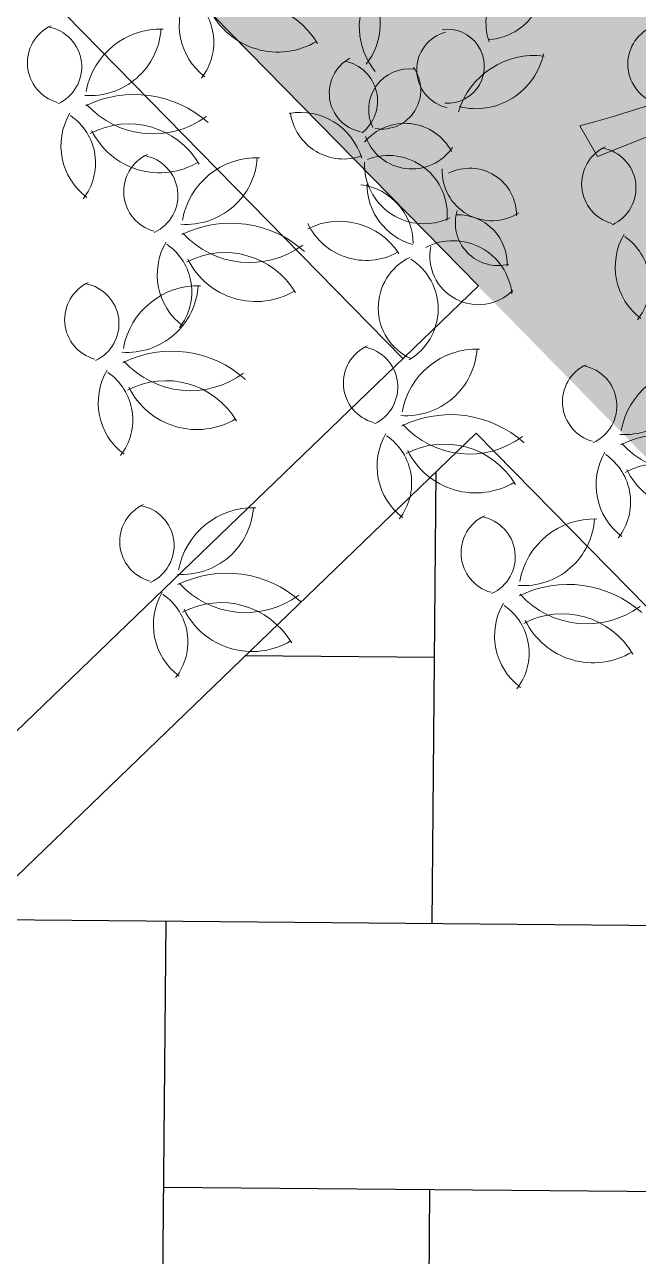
# Model space of a CAD drawing. Header units: millimetres. Extents: x 793 to 3159, y 750 to 2095.
# Drawn here: x 1206.63 to 1207.802, y 989.484 to 991.834 of the extents above; entities that cross this region are included whole.
import ezdxf

# ---------------------------------------------------------------- set-up
doc = ezdxf.new("R2010")
doc.units = ezdxf.units.MM
doc.linetypes.add('CENTER', pattern=[50.8, 31.75, -6.35, 6.35, -6.35])
doc.linetypes.add('CONTINUA', pattern=[0])
for name, color, linetype in [('A-BANQUETA', 8, 'Continuous'), ('A-PISOS', 252, 'Continuous'), ('A-VEGETACION', 65, 'Continuous')]:
    doc.layers.add(name, color=color, linetype=linetype)
doc.layers.add('JUNTA DE CONTROL', color=7, linetype='Continuous', true_color=0xf43e0b)

# ---------------------------------------------------------------- blocks, each defined once
blk = doc.blocks.new('A$C15914C01')
at = {"layer": 'A-PISOS', "linetype": 'CONTINUA', "ltscale": 0.5}
h = blk.add_hatch(dxfattribs=at)
h.set_pattern_fill('AR-HBONE', color=250, scale=0.005, angle=45)
h.set_pattern_definition([(90, (-2174.8441, -711.9263), (-0.508, 0.508), [1.524, -0.508]), (180, (-2174.8441, -711.4183), (-0.508, 0.508), [1.524, -0.508])])
h.paths.add_polyline_path([(28.8245, 0.6437), (27.8734, 1.5882), (25.8168, -0.4277), (25.8168, -1.153), (28.8168, -1.153)])
h.paths.add_polyline_path([(28.8168, -1.153), (25.8168, -1.153), (25.8168, -4.153), (28.8168, -4.153)])
h.paths.add_polyline_path([(28.8168, -4.153), (25.8168, -4.153), (25.8168, -7.153), (28.8168, -7.153)])
h.paths.add_polyline_path([(28.8168, -7.153), (25.8168, -7.153), (25.8168, -10.153), (28.8168, -10.153)])
h.paths.add_polyline_path([(28.8168, -10.153), (25.8168, -10.153), (25.8168, -13.153), (28.8168, -13.153)])
h.paths.add_polyline_path([(28.8168, -13.153), (25.8168, -13.153), (25.8168, -16.153), (28.8168, -16.153)])
h.paths.add_polyline_path([(28.8168, -16.153), (25.8168, -16.153), (25.8168, -19.153), (28.8168, -19.153)])
h.paths.add_polyline_path([(28.8168, -19.153), (25.8168, -19.153), (25.8168, -22.153), (28.8168, -22.153)])
h.paths.add_polyline_path([(28.8168, -22.153), (25.8168, -22.153), (25.8168, -25.153), (28.8168, -25.153)])
h.paths.add_polyline_path([(28.8168, -25.153), (25.8168, -25.153), (25.8168, -28.153), (28.8168, -28.153)])
h.paths.add_polyline_path([(28.8168, -28.153), (25.8168, -28.153), (25.8168, -31.153), (28.8168, -31.153)])
h.paths.add_polyline_path([(28.8168, -31.153), (25.8168, -31.153), (25.8168, -33.7825), (25.8168, -34.4282), (28.8168, -34.153)])
h.paths.add_polyline_path([(28.8168, -37.153), (27.9607, -37.1746), (28.8218, -38.2776)])
h.paths.add_polyline_path([(28.8168, -34.153), (25.8168, -34.4282), (27.9607, -37.1746), (28.8168, -37.153)])
blk = doc.blocks.new('XR-CONJUNTO$0$A$C458D45B7')
at = {"lineweight": 0, "extrusion": (-2.43104e-07, -5.45806e-06, 1)}
blk.add_lwpolyline([(0.1057, -1.746), (0.1681, -1.7494, -0.110183), (-0.0866, -0.95, -0.110183), (0.0225, -0.1181, 0.069274), (0.0548, -0.1083, -0.159056), (0.3751, -0.5382), (0.4313, -0.5098), (0.2694, -0.2414), (0.6188, -0.3643), (0.5483, -0.2962, -0.129481), (0.1024, -0.068, 0.184379), (0.1254, 0.0127), (0.8832, -0.1415), (0.8943, -0.0784), (0.1156, 0.0518, -0.487233), (0.1075, 0.0667, -0.157099), (0.4909, 0.4325), (0.4557, 0.4846), (0.2096, 0.2904), (0.2879, 0.6525), (0.2292, 0.5741, -0.1274), (0.063, 0.1098, -1.508538), (0.0487, 0.1166), (-0.0409, 1.3604), (-0.1014, 1.2588), (-0.0393, 0.4627, -0.187108), (-0.3498, 1.1361), (-0.3949, 1.1174), (-0.3356, 0.7801), (-0.586, 0.9428), (-0.6161, 0.9071, -0.222061), (-0.0345, 0.1193), (-0.0367, 0.1218), (-0.9935, 0.563), (-0.9683, 0.4373, -0.148996), (-0.7862, 0.3977), (-0.1177, 0.0214, -0.61159), (-0.1188, -0.006, -0.101655), (-1.381, -0.3864), (-1.4565, -0.4291), (-0.657, -0.3716, -0.12496), (-1.5382, -0.8654), (-1.5037, -0.924), (-0.968, -0.7054), (-1.2263, -1.1913), (-1.1801, -1.2004, -0.176723), (-0.0978, -0.0662, 0.164875), (-0.0374, -0.112, -0.122319), (-0.6656, -1.3725), (-0.6394, -1.3961), (-0.165, -0.7555, -0.101541), (-0.347, -1.7346), (-0.3067, -1.749), (-0.1198, -1.2235), (0.1057, -1.746)], format="xyb", close=True, dxfattribs=at)
at = {"lineweight": 0, "extrusion": (2.43104e-07, 5.45806e-06, -1)}
for centre, major_axis, start_param, end_param in [((-1.6027, -0.6693), (0.086, 0.0783, 0), 3.55062, 5.363168), ((-1.7206, -0.5916), (0.0749, -0.0823, 0), -1.194178, 0.664916), ((-1.8262, -0.6795), (0.0906, -0.0995, 0), 1.614915, 2.889535), ((-2.0476, -0.6746), (0.0938, 0.0854, 0), 0.129265, 1.395311), ((-2.1816, -0.6795), (0.0909, 0.0828, 0), 2.943806, 4.400315), ((-2.3482, -0.7139), (0.0813, 0.074, 0), 6.042078, 7.680112), ((-2.1744, -0.7941), (0.1055, -0.1158, 0), 3.38331, 4.908592), ((-2.1171, -0.5856), (0.0974, -0.107, 0), 0.190237, 1.841773), ((-1.7922, -0.7543), (0.0477, -0.0524, 0), 3.730197, 7.076743), ((-1.3694, -0.7464), (0.0578, 0.0526, 0), 2.569534, 5.006064), ((-2.5155, -0.7546), (0.0578, 0.0526, 0), 2.569534, 5.006064), ((-2.5672, -0.7627), (0.0521, -0.0572, 0), 4.051015, 6.582941), ((-2.4752, -0.6805), (0.0917, -0.1007, 0), -0.777492, 0.800951), ((-2.338, -0.8334), (0.0977, -0.1073, 0), 2.477681, 3.902549), ((-1.7764, -0.7608), (0.0547, 0.0498, 0), 2.514693, 5.184025), ((-1.624, -0.8846), (0.1127, 0.1027, 0), 4.169962, 5.561665), ((-1.9413, -0.8068), (0.0509, -0.0559, 0), 0.945939, 3.367294), ((-2.002, -0.8225), (0.0572, 0.0521, 0), 5.641793, 7.92155), ((-1.7382, -0.7025), (0.0978, 0.089, 0), 0.938823, 2.542828), ((-1.8635, -0.8377), (0.0576, 0.0525, 0), 3.417735, 5.567883), ((-1.9167, -0.801), (0.055, 0.0501, 0), 0.107397, 2.469596), ((-2.3869, -1.0247), (0.156, 0.1421, 0), 4.983233, 6.17178), ((-2.3538, -0.717), (0.1269, 0.1155, 0), 1.666781, 3.133707), ((-2.0704, -0.9669), (0.0821, -0.0901, 0), 3.692575, 5.155285), ((-2.4051, -0.9119), (0.0909, 0.0828, 0), 2.943806, 4.400315), ((-2.5717, -0.9464), (0.0813, 0.074, 0), 6.042078, 7.680112), ((-2.3979, -1.0266), (0.1055, -0.1158, 0), 3.38331, 4.908592), ((-1.989, -0.8304), (0.0692, -0.076, 0), 0.38642, 2.157574), ((-1.8711, -0.9645), (0.0744, 0.0677, 0), 4.565806, 6.533384), ((-2.3406, -0.818), (0.0974, -0.107, 0), 0.190237, 1.841773), ((-1.8588, -0.8569), (0.0633, -0.0695, 0), -0.241864, 1.949123), ((-1.4554, -0.9757), (0.0578, 0.0526, 0), 2.569534, 5.006064), ((-1.5071, -0.9838), (0.0521, -0.0572, 0), 4.051015, 6.582941), ((-2.3294, -0.9985), (0.0578, 0.0526, 0), 2.569534, 5.006064), ((-2.3812, -1.0065), (0.0521, -0.0572, 0), 4.051015, 6.582941), ((-2.2891, -0.9244), (0.0917, -0.1007, 0), -0.777492, 0.800951), ((-2.152, -1.0772), (0.0977, -0.1073, 0), 2.477681, 3.902549), ((-1.8349, -0.9416), (0.0765, -0.084, 0), 0.279297, 2.335483), ((-1.9016, -1.0376), (0.0829, 0.0754, 0), 5.072303, 7.119215), ((-1.7051, -0.9533), (0.0702, 0.0639, 0), 1.7289, 3.911271), ((-1.7464, -1.0372), (0.0598, -0.0657, 0), 3.398385, 5.466877), ((-1.9684, -1.0956), (0.0847, 0.0771, 0), 5.565903, 6.997649), ((-1.8235, -0.9794), (0.0806, -0.0885, 0), 1.008399, 2.302773), ((-1.6923, -1.0522), (0.0603, 0.0549, 0), 2.047726, 4.165076), ((-2.2008, -1.2686), (0.156, 0.1421, 0), 4.983233, 6.17178), ((-1.9446, -1.0025), (0.0914, 0.0833, 0), 1.806411, 3.423556), ((-1.9938, -1.1874), (0.1001, 0.0912, 0), 4.980953, 6.432495), ((-1.7684, -1.1317), (0.0697, 0.0635, 0), 5.41227, 7.055783), ((-2.1677, -0.9608), (0.1269, 0.1155, 0), 1.666781, 3.133707), ((-1.345, -1.133), (0.0909, 0.0828, 0), 2.943806, 4.400315), ((-1.5116, -1.1674), (0.0813, 0.074, 0), 6.042078, 7.680112), ((-2.219, -1.1558), (0.0909, 0.0828, 0), 2.943806, 4.400315), ((-2.3856, -1.1902), (0.0813, 0.074, 0), 6.042078, 7.680112), ((-2.2118, -1.2704), (0.1055, -0.1158, 0), 3.38331, 4.908592), ((-1.7769, -1.1998), (0.0834, 0.076, 0), 4.961295, 6.910739), ((-1.7291, -1.1155), (0.0627, -0.0688, 0), -0.051798, 2.496029), ((-2.1546, -1.0619), (0.0974, -0.107, 0), 0.190237, 1.841773), ((-1.8126, -1.2153), (0.072, -0.0791, 0), 1.163391, 3.416553), ((-1.9175, -1.2184), (0.0757, -0.0831, 0), 4.435217, 6.484111), ((-2.4398, -1.2438), (0.0578, 0.0526, 0), 2.569534, 5.006064), ((-2.4915, -1.2519), (0.0521, -0.0572, 0), 4.051015, 6.582941), ((-2.3995, -1.1697), (0.0917, -0.1007, 0), -0.777492, 0.800951), ((-2.2623, -1.3226), (0.0977, -0.1073, 0), 2.477681, 3.902549), ((-2.3111, -1.5139), (0.156, 0.1421, 0), 4.983233, 6.17178), ((-1.9065, -1.3598), (0.0578, 0.0526, 0), 2.569534, 5.006064), ((-1.9582, -1.3678), (0.0521, -0.0572, 0), 4.051015, 6.582941), ((-1.729, -1.4385), (0.0977, -0.1073, 0), 2.477681, 3.902549), ((-1.8662, -1.2856), (0.0917, -0.1007, 0), -0.777492, 0.800951), ((-2.2781, -1.2062), (0.1269, 0.1155, 0), 1.666781, 3.133707), ((-2.3222, -1.5158), (0.1055, -0.1158, 0), 3.38331, 4.908592), ((-1.4881, -1.3917), (0.0578, 0.0526, 0), 2.569534, 5.006064), ((-1.5398, -1.3998), (0.0521, -0.0572, 0), 4.051015, 6.582941), ((-1.4478, -1.3176), (0.0917, -0.1007, 0), -0.777492, 0.800951), ((-1.3106, -1.4705), (0.0977, -0.1073, 0), 2.477681, 3.902549), ((-2.3294, -1.4011), (0.0909, 0.0828, 0), 2.943806, 4.400315), ((-2.496, -1.4356), (0.0813, 0.074, 0), 6.042078, 7.680112), ((-2.2649, -1.3072), (0.0974, -0.107, 0), 0.190237, 1.841773), ((-1.7778, -1.6299), (0.156, 0.1421, 0), 4.983233, 6.17178), ((-1.7961, -1.517), (0.0909, 0.0828, 0), 2.943806, 4.400315), ((-1.7447, -1.3221), (0.1269, 0.1155, 0), 1.666781, 3.133707), ((-1.7889, -1.6317), (0.1055, -0.1158, 0), 3.38331, 4.908592), ((-1.3594, -1.6618), (0.156, 0.1421, 0), 4.983233, 6.17178), ((-1.9626, -1.5515), (0.0813, 0.074, 0), 6.042078, 7.680112), ((-1.3264, -1.3541), (0.1269, 0.1155, 0), 1.666781, 3.133707), ((-1.7316, -1.4231), (0.0974, -0.107, 0), 0.190237, 1.841773), ((-1.3777, -1.549), (0.0909, 0.0828, 0), 2.943806, 4.400315), ((-1.5443, -1.5835), (0.0813, 0.074, 0), 6.042078, 7.680112), ((-1.3705, -1.6637), (0.1055, -0.1158, 0), 3.38331, 4.908592), ((-1.3132, -1.4551), (0.0974, -0.107, 0), 0.190237, 1.841773), ((-2.3306, -1.6663), (0.0578, 0.0526, 0), 2.569534, 5.006064), ((-2.3824, -1.6743), (0.0521, -0.0572, 0), 4.051015, 6.582941), ((-2.2903, -1.5922), (0.0917, -0.1007, 0), -0.777492, 0.800951), ((-2.1531, -1.745), (0.0977, -0.1073, 0), 2.477681, 3.902549), ((-1.6791, -1.6816), (0.0578, 0.0526, 0), 2.569534, 5.006064), ((-1.7309, -1.6896), (0.0521, -0.0572, 0), 4.051015, 6.582941), ((-1.6389, -1.6075), (0.0917, -0.1007, 0), -0.777492, 0.800951), ((-1.5017, -1.7603), (0.0977, -0.1073, 0), 2.477681, 3.902549), ((-2.202, -1.9364), (0.156, 0.1421, 0), 4.983233, 6.17178), ((-1.5505, -1.9517), (0.156, 0.1421, 0), 4.983233, 6.17178), ((-2.1689, -1.6286), (0.1269, 0.1155, 0), 1.666781, 3.133707), ((-2.213, -1.9382), (0.1055, -0.1158, 0), 3.38331, 4.908592), ((-1.5174, -1.6439), (0.1269, 0.1155, 0), 1.666781, 3.133707), ((-2.2202, -1.8236), (0.0909, 0.0828, 0), 2.943806, 4.400315), ((-2.3868, -1.858), (0.0813, 0.074, 0), 6.042078, 7.680112), ((-1.5687, -1.8389), (0.0909, 0.0828, 0), 2.943806, 4.400315), ((-1.7353, -1.8733), (0.0813, 0.074, 0), 6.042078, 7.680112), ((-1.5616, -1.9535), (0.1055, -0.1158, 0), 3.38331, 4.908592), ((-2.1558, -1.7297), (0.0974, -0.107, 0), 0.190237, 1.841773), ((-1.5043, -1.745), (0.0974, -0.107, 0), 0.190237, 1.841773)]:
    blk.add_ellipse(centre, major_axis=major_axis, ratio=1, start_param=start_param, end_param=end_param, dxfattribs=at)

msp = doc.modelspace()

# ---------------------------------------------------------------- hatches: boundary and pattern name
at = {"layer": 'A-VEGETACION', "linetype": 'CONTINUA'}
h = msp.add_hatch(dxfattribs=at)
h.set_pattern_fill('AR-SAND', color=256, scale=0.02, angle=0.53405)
h.set_pattern_definition([(38.034047, (-995.446, 276.85925), (-0.04112262, 0.97848569), [0, -0.77216, 0, -0.8636, 0, -0.8255]), (8.034047, (-995.446, 276.8592), (0.8856448, 1.4419677), [0, -0.41656, 0, -0.69596, 0, -0.2667]), (328.034047, (-996.0708, 276.8534), (1.58188923, 0.0176195), [0, -0.254, 0, -0.9144, 0, -1.1938]), (318.03405, (-996.0708, 276.8534), (1.5228908, 0.4600731), [0, -0.127, 0, -0.59944, 0, -0.6858])])
edge = h.paths.add_edge_path()
edge.add_line((1208.82736, 1060.37149), (1203.90678, 1060.47786))
edge.add_line((1203.90678, 1060.47786), (1209.58851, 1054.9753))
edge.add_arc((1210.28639, 1055.69889), 1.00529, 226.03613, 268.64333)
edge.add_line((1210.26259, 1054.69388), (1210.89975, 1054.68011))
edge.add_line((1210.89975, 1054.68011), (1210.93078, 1058.48414))
edge.add_arc((1208.92468, 1058.36416), 2.00969, 3.42268, 92.7755)
edge = h.paths.add_edge_path()
edge.add_line((1210.19287, 995.04835), (1205.7653, 995.04123))
edge.add_arc((1205.7653, 994.24123), 0.8, 90, 224.46595)
edge.add_line((1205.19436, 993.68084), (1210.13312, 988.64635))
edge.add_line((1210.13312, 988.64635), (1210.19287, 995.04835))

# ---------------------------------------------------------------- linework, layer by layer
at = {"layer": 'A-BANQUETA', "linetype": 'CONTINUA', "ltscale": 0.5}
for p, q in [((1207.49618, 991.33571, 293.72089), (1205.19436, 993.68084, 293.72089)), ((1207.35214, 991.19694, 293.72089), (1205.05163, 993.54074, 293.72089)), ((1207.49618, 991.33571, 293.72089), (1203.8952, 987.86654, 293.72089)), ((1207.49224, 991.0542, 293.72089), (1203.89126, 987.58504, 293.72089)), ((1209.99898, 988.5003, 293.72089), (1207.49224, 991.0542, 293.72089))]:
    msp.add_line(p, q, dxfattribs=at)

# ---------------------------------------------------------------- block references
at = {"layer": 'A-VEGETACION', "linetype": 'CONTINUA', "ltscale": 0.5, "rotation": 359.4659533148276}
msp.add_blockref('XR-CONJUNTO$0$A$C458D45B7', (1209.23584, 992.4919, 293.72089), dxfattribs=at)
at = {"layer": 'JUNTA DE CONTROL', "linetype": 'CENTER', "ltscale": 0.05, "rotation": 359.5035917933524}
msp.add_blockref('A$C15914C01', (1179.60612, 989.70753, 293.72089), dxfattribs=at)

doc.saveas('drawing.dxf')
